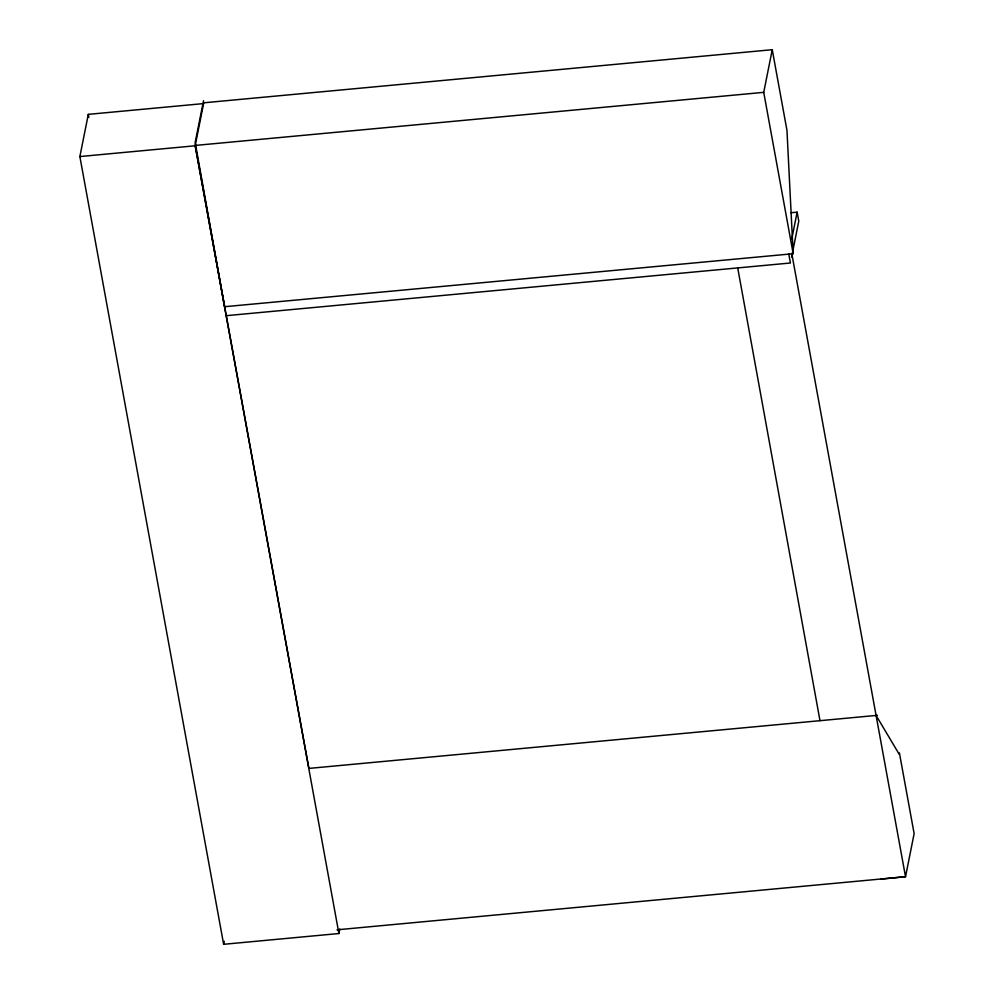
<?xml version="1.0" encoding="UTF-8"?>
<svg xmlns="http://www.w3.org/2000/svg" width="994" height="994" viewBox="0 0 994 994"><rect width="100%" height="100%" fill="white"/><g stroke="black" fill="none" stroke-linecap="round" stroke-linejoin="round"><path stroke-width="1.49" d="M339.811 929.017L338.904 933.528L223.638 944.3L79.868 156.555L88.304 114.36L203.571 103.587M203.534 100.705L195.172 142.552L224.644 306.711L793.187 253.718L763.727 92.343L772.251 49.7L203.733 102.804L195.147 145.783L338.904 933.528M223.638 944.3L224.246 941.281M791.758 239.069L797.138 212.169L790.951 212.741M791.609 257.011L798.778 221.153L797.138 212.169M880.821 879.131L905.522 876.708L914.132 833.631L899.421 752.992L899.172 754.222L876.087 715.444M763.727 92.343L195.209 145.435L308.91 768.412L877.429 715.32M79.868 156.555L195.147 145.783M226.284 315.682L790.416 263L788.776 254.017M337.003 929.812L905.522 876.708L791.82 253.743L793.162 253.607L786.962 130.338L772.251 49.7M88.304 114.36L88.864 117.416M737.722 267.92L819.988 720.675"/></g></svg>
